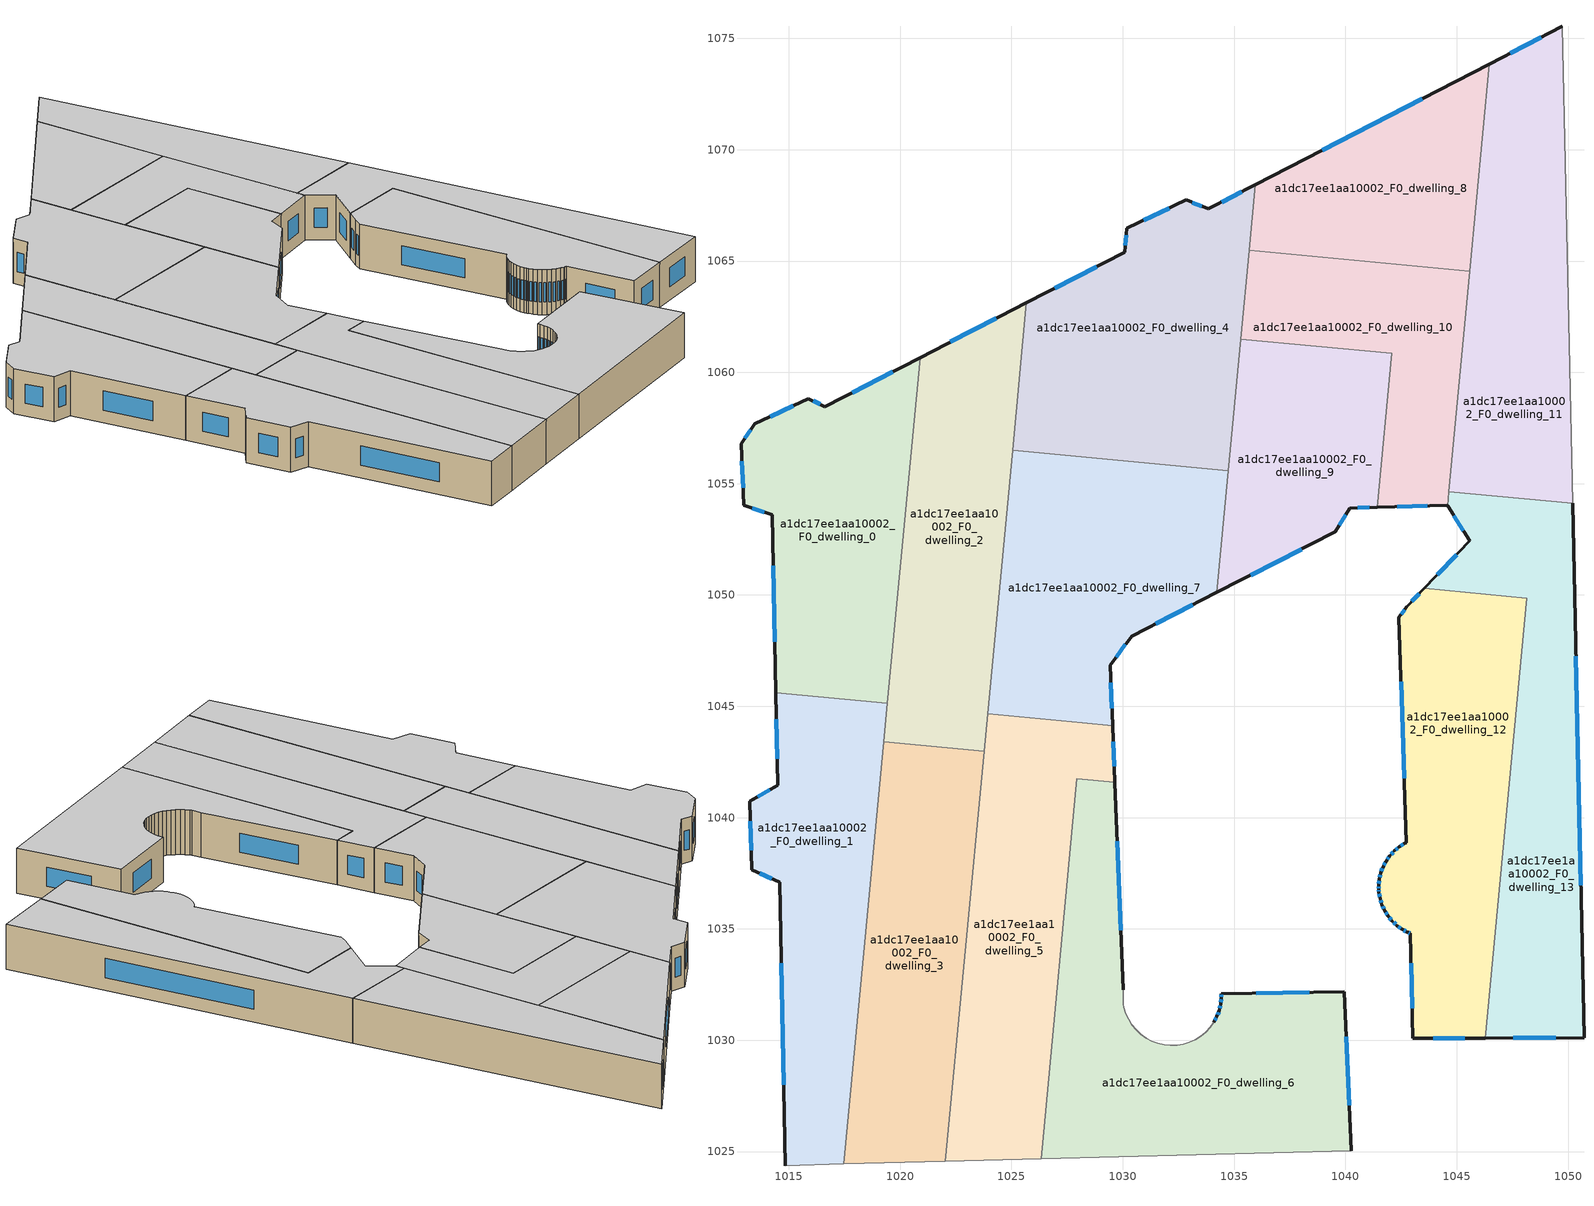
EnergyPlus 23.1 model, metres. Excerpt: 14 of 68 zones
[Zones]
a1dc17ee1aa10002_F0_dwelling_0
 floor ground (EU_floor_Construction): 1020.89,1060.67 1019.43,1045.14 1014.42,1045.61 1014.27,1053.6 1012.98,1054.03 1012.85,1056.79 1013.48,1057.68 1015.88,1058.83 1016.62,1058.46 z0
 wall outside (EU_wall_Construction): 1020.89,1060.67 1016.62,1058.46 1015.88,1058.83 1013.48,1057.68 1012.85,1056.79 1012.98,1054.03 1014.27,1053.6 1014.42,1045.61 z0:3
 wall to a1dc17ee1aa10002_F0_dwelling_1 (EU_wall_Construction): 1014.42,1045.61 1019.43,1045.14 z0:3
 wall to a1dc17ee1aa10002_F0_dwelling_2 (EU_wall_Construction): 1019.43,1045.14 1020.89,1060.67 z0:3
 window (EU_Window_Construction): 1012.89,1056 1012.94,1054.81 / 1013.3,1057.43 1013.03,1057.04 / 1015.19,1058.5 1014.16,1058.01 / 1016.41,1058.57 1016.09,1058.72 / 1019.67,1060.04 1017.84,1059.09 / 1014.31,1051.32 1014.38,1047.89 / 1013.35,1053.9 1013.9,1053.72 z0.86:2.14
 ceiling to a1dc17ee1aa10002_F1_dwelling_0 (EU_floor_Construction): 1019.43,1045.14 1020.89,1060.67 1016.62,1058.46 1015.88,1058.83 1013.48,1057.68 1012.85,1056.79 1012.98,1054.03 1014.27,1053.6 1014.42,1045.61 z3
a1dc17ee1aa10002_F0_dwelling_1
 floor ground (EU_floor_Construction): 1019.43,1045.14 1017.48,1024.44 1014.84,1024.37 1014.59,1037.11 1013.34,1037.65 1013.25,1040.73 1014.5,1041.46 1014.42,1045.61 z0
 wall outside (EU_wall_Construction): 1014.42,1045.61 1014.5,1041.46 1013.25,1040.73 1013.34,1037.65 1014.59,1037.11 1014.84,1024.37 z0:3
 wall adiabatic (EU_wall_Construction): 1014.84,1024.37 1017.48,1024.44 z0:3
 wall to a1dc17ee1aa10002_F0_dwelling_3 (EU_wall_Construction): 1017.48,1024.44 1019.27,1043.41 z0:3
 wall to a1dc17ee1aa10002_F0_dwelling_2 (EU_wall_Construction): 1019.27,1043.41 1019.43,1045.14 z0:3
 window (EU_Window_Construction): 1014.14,1041.25 1013.61,1040.94 / 1014.44,1044.43 1014.48,1042.65 / 1014.66,1033.47 1014.76,1028.01 / 1013.7,1037.49 1014.23,1037.26 / 1013.27,1039.85 1013.32,1038.53 z0.86:2.14
 ceiling to a1dc17ee1aa10002_F1_dwelling_1 (EU_floor_Construction): 1017.48,1024.44 1019.43,1045.14 1014.42,1045.61 1014.5,1041.46 1013.25,1040.73 1013.34,1037.65 1014.59,1037.11 1014.84,1024.37 z3
a1dc17ee1aa10002_F0_dwelling_10
 floor ground (EU_floor_Construction): 1045.59,1064.55 1044.59,1054.01 1044.58,1054.03 1041.42,1053.94 1042.07,1060.85 1035.3,1061.49 1035.68,1065.48 z0
 wall outside (EU_wall_Construction): 1041.42,1053.94 1044.58,1054.03 1044.59,1054.01 z0:3
 wall to a1dc17ee1aa10002_F0_dwelling_8 (EU_wall_Construction): 1045.59,1064.55 1035.68,1065.48 z0:3
 wall to a1dc17ee1aa10002_F0_dwelling_9 (EU_wall_Construction): 1035.3,1061.49 1042.07,1060.85 1041.42,1053.94 z0:3
 wall to a1dc17ee1aa10002_F0_dwelling_4 (EU_wall_Construction): 1035.68,1065.48 1035.3,1061.49 z0:3
 wall to a1dc17ee1aa10002_F0_dwelling_11 (EU_wall_Construction): 1044.65,1054.64 1045.59,1064.55 z0:3
 wall to a1dc17ee1aa10002_F0_dwelling_13 (EU_wall_Construction): 1044.59,1054.01 1044.65,1054.64 z0:3
 window (EU_Window_Construction): 1042.32,1053.97 1043.68,1054.01 z0.86:2.14
 ceiling to a1dc17ee1aa10002_F1_dwelling_10 (EU_floor_Construction): 1044.59,1054.01 1045.59,1064.55 1035.68,1065.48 1035.3,1061.49 1042.07,1060.85 1041.42,1053.94 1044.58,1054.03 z3
a1dc17ee1aa10002_F0_dwelling_11
 floor ground (EU_floor_Construction): 1049.74,1075.54 1050.2,1054.12 1044.65,1054.64 1046.46,1073.84 z0
 wall outside (EU_wall_Construction): 1049.74,1075.54 1046.46,1073.84 z0:3
 wall adiabatic (EU_wall_Construction): 1050.2,1054.12 1049.74,1075.54 z0:3
 wall to a1dc17ee1aa10002_F0_dwelling_13 (EU_wall_Construction): 1044.65,1054.64 1050.2,1054.12 z0:3
 wall to a1dc17ee1aa10002_F0_dwelling_8 (EU_wall_Construction): 1046.46,1073.84 1045.59,1064.55 z0:3
 window (EU_Window_Construction): 1048.81,1075.05 1047.4,1074.33 z0.86:2.14
 ceiling to a1dc17ee1aa10002_F1_dwelling_11 (EU_floor_Construction): 1050.2,1054.12 1049.74,1075.54 1046.46,1073.84 1044.65,1054.64 z3
a1dc17ee1aa10002_F0_dwelling_12
 floor ground (EU_floor_Construction): 1048.14,1049.86 1046.28,1030.1 1043.03,1030.1 1042.92,1034.8 1042.81,1034.85 1042.79,1034.86 1042.55,1034.98 1042.32,1035.15 1042.1,1035.35 1041.92,1035.58 1041.76,1035.82 1041.64,1036.09 1041.56,1036.37 1041.51,1036.66 1041.5,1036.78 1041.5,1036.95 1041.53,1037.24 1041.59,1037.52 1041.69,1037.79 1041.83,1038.05 1042,1038.29 1042.2,1038.5 1042.42,1038.69 1042.67,1038.84 1042.74,1038.88 1042.4,1049 1042.76,1049.48 1043.54,1050.3 z0
 wall outside (EU_wall_Construction): 1043.54,1050.3 1042.76,1049.48 1042.4,1049 1042.74,1038.88 1042.67,1038.84 1042.42,1038.69 1042.2,1038.5 1042,1038.29 1041.83,1038.05 1041.69,1037.79 1041.59,1037.52 1041.53,1037.24 1041.5,1036.95 1041.5,1036.78 1041.51,1036.66 1041.56,1036.37 1041.64,1036.09 1041.76,1035.82 1041.92,1035.58 1042.1,1035.35 1042.32,1035.15 1042.55,1034.98 1042.79,1034.86 1042.81,1034.85 1042.92,1034.8 1043.03,1030.1 1046.28,1030.1 z0:3
 wall to a1dc17ee1aa10002_F0_dwelling_13 (EU_wall_Construction): 1046.28,1030.1 1048.14,1049.86 1043.54,1050.3 z0:3
 window (EU_Window_Construction): 1041.52,1036.57 1041.54,1036.45 / 1041.5,1036.75 1041.51,1036.69 / 1041.5,1036.9 1041.5,1036.83 / 1041.52,1037.15 1041.51,1037.03 / 1041.57,1037.44 1041.54,1037.32 / 1041.66,1037.72 1041.62,1037.6 / 1041.79,1037.98 1041.73,1037.87 / 1041.95,1038.22 1041.88,1038.12 / 1042.14,1038.44 1042.06,1038.35 / 1042.36,1038.64 1042.26,1038.56 / 1042.6,1038.8 1042.49,1038.73 / 1042.5,1046.11 1042.64,1041.77 / 1042.66,1049.34 1042.5,1049.13 / 1043.32,1050.06 1042.98,1049.71 / 1043.96,1030.1 1045.35,1030.1 / 1042.95,1033.46 1043,1031.44 / 1042.84,1034.83 1042.89,1034.81 / 1042.62,1034.95 1042.72,1034.89 / 1042.38,1035.1 1042.49,1035.03 / 1042.16,1035.29 1042.26,1035.21 / 1041.97,1035.51 1042.05,1035.42 / 1041.81,1035.75 1041.87,1035.65 / 1041.68,1036.01 1041.73,1035.9 / 1041.58,1036.29 1041.62,1036.17 z0.86:2.14
 ceiling to a1dc17ee1aa10002_F1_dwelling_12 (EU_floor_Construction): 1046.28,1030.1 1048.14,1049.86 1043.54,1050.3 1042.76,1049.48 1042.4,1049 1042.74,1038.88 1042.67,1038.84 1042.42,1038.69 1042.2,1038.5 1042,1038.29 1041.83,1038.05 1041.69,1037.79 1041.59,1037.52 1041.53,1037.24 1041.5,1036.95 1041.5,1036.78 1041.51,1036.66 1041.56,1036.37 1041.64,1036.09 1041.76,1035.82 1041.92,1035.58 1042.1,1035.35 1042.32,1035.15 1042.55,1034.98 1042.79,1034.86 1042.81,1034.85 1042.92,1034.8 1043.03,1030.1 z3
a1dc17ee1aa10002_F0_dwelling_13
 floor ground (EU_floor_Construction): 1050.2,1054.12 1050.72,1030.11 1046.28,1030.1 1048.14,1049.86 1043.54,1050.3 1045.58,1052.43 1044.59,1054.01 1044.65,1054.64 z0
 wall outside (EU_wall_Construction): 1044.59,1054.01 1045.58,1052.43 1043.54,1050.3 / 1046.28,1030.1 1050.72,1030.11 1050.2,1054.12 z0:3
 window (EU_Window_Construction): 1045,1051.82 1044.13,1050.9 / 1044.88,1053.56 1045.3,1052.88 / 1050.57,1036.97 1050.35,1047.26 / 1047.55,1030.1 1049.45,1030.11 z0.86:2.14
 ceiling to a1dc17ee1aa10002_F1_dwelling_13 (EU_floor_Construction): 1050.72,1030.11 1050.2,1054.12 1044.65,1054.64 1044.59,1054.01 1045.58,1052.43 1043.54,1050.3 1048.14,1049.86 1046.28,1030.1 z3
a1dc17ee1aa10002_F0_dwelling_2
 floor ground (EU_floor_Construction): 1025.67,1063.13 1023.77,1042.99 1019.27,1043.41 1020.89,1060.67 z0
 wall outside (EU_wall_Construction): 1025.67,1063.13 1020.89,1060.67 z0:3
 wall to a1dc17ee1aa10002_F0_dwelling_3 (EU_wall_Construction): 1019.27,1043.41 1023.77,1042.99 z0:3
 wall to a1dc17ee1aa10002_F0_dwelling_7 (EU_wall_Construction): 1023.93,1044.67 1025.05,1056.5 z0:3
 wall to a1dc17ee1aa10002_F0_dwelling_4 (EU_wall_Construction): 1025.05,1056.5 1025.67,1063.13 z0:3
 wall to a1dc17ee1aa10002_F0_dwelling_5 (EU_wall_Construction): 1023.77,1042.99 1023.93,1044.67 z0:3
 window (EU_Window_Construction): 1024.31,1062.43 1022.26,1061.37 z0.86:2.14
 ceiling to a1dc17ee1aa10002_F1_dwelling_2 (EU_floor_Construction): 1023.77,1042.99 1025.67,1063.13 1020.89,1060.67 1019.27,1043.41 z3
a1dc17ee1aa10002_F0_dwelling_3
 floor ground (EU_floor_Construction): 1023.77,1042.99 1022.04,1024.56 1017.48,1024.44 1019.27,1043.41 z0
 wall adiabatic (EU_wall_Construction): 1017.48,1024.44 1022.04,1024.56 z0:3
 wall to a1dc17ee1aa10002_F0_dwelling_5 (EU_wall_Construction): 1022.04,1024.56 1023.77,1042.99 z0:3
 ceiling to a1dc17ee1aa10002_F1_dwelling_3 (EU_floor_Construction): 1022.04,1024.56 1023.77,1042.99 1019.27,1043.41 1017.48,1024.44 z3
a1dc17ee1aa10002_F0_dwelling_4
 floor ground (EU_floor_Construction): 1035.96,1068.43 1034.75,1055.59 1025.05,1056.5 1025.67,1063.13 1030.09,1065.41 1030.17,1066.47 1032.84,1067.74 1033.84,1067.34 z0
 wall outside (EU_wall_Construction): 1035.96,1068.43 1033.84,1067.34 1032.84,1067.74 1030.17,1066.47 1030.09,1065.41 1025.67,1063.13 z0:3
 wall to a1dc17ee1aa10002_F0_dwelling_7 (EU_wall_Construction): 1025.05,1056.5 1034.75,1055.59 z0:3
 wall to a1dc17ee1aa10002_F0_dwelling_8 (EU_wall_Construction): 1035.68,1065.48 1035.96,1068.43 z0:3
 wall to a1dc17ee1aa10002_F0_dwelling_9 (EU_wall_Construction): 1034.75,1055.59 1035.3,1061.49 z0:3
 window (EU_Window_Construction): 1030.15,1066.16 1030.11,1065.71 / 1032.08,1067.38 1030.93,1066.83 / 1033.55,1067.45 1033.13,1067.63 / 1035.35,1068.12 1034.44,1067.65 / 1028.83,1064.75 1026.94,1063.78 z0.86:2.14
 ceiling to a1dc17ee1aa10002_F1_dwelling_4 (EU_floor_Construction): 1034.75,1055.59 1035.96,1068.43 1033.84,1067.34 1032.84,1067.74 1030.17,1066.47 1030.09,1065.41 1025.67,1063.13 1025.05,1056.5 z3
a1dc17ee1aa10002_F0_dwelling_5
 floor ground (EU_floor_Construction): 1029.54,1044.14 1029.65,1041.59 1027.94,1041.75 1026.33,1024.68 1022.04,1024.56 1023.93,1044.67 z0
 wall outside (EU_wall_Construction): 1029.65,1041.59 1029.54,1044.14 z0:3
 wall to a1dc17ee1aa10002_F0_dwelling_6 (EU_wall_Construction): 1026.33,1024.68 1027.94,1041.75 1029.65,1041.59 z0:3
 wall adiabatic (EU_wall_Construction): 1022.04,1024.56 1026.33,1024.68 z0:3
 wall to a1dc17ee1aa10002_F0_dwelling_7 (EU_wall_Construction): 1028.17,1044.27 1023.93,1044.67 / 1029.54,1044.14 1028.18,1044.27 z0:3
 window (EU_Window_Construction): 1029.62,1042.32 1029.57,1043.41 z0.86:2.14
 ceiling to a1dc17ee1aa10002_F1_dwelling_5 (EU_floor_Construction): 1026.33,1024.68 1027.94,1041.75 1029.65,1041.59 1029.54,1044.14 1023.93,1044.67 1022.04,1024.56 z3
a1dc17ee1aa10002_F0_dwelling_6
 floor ground (EU_floor_Construction): 1039.94,1032.19 1040.27,1025.05 1026.33,1024.68 1027.94,1041.75 1029.65,1041.59 1030.02,1032.27 1030.03,1031.61 1030.05,1031.48 1030.14,1031.2 1030.26,1030.94 1030.41,1030.69 1030.59,1030.47 1030.81,1030.27 1031.04,1030.1 1031.3,1029.96 1031.57,1029.86 1031.85,1029.8 1032.14,1029.77 1032.43,1029.78 1032.45,1029.78 1032.72,1029.83 1032.99,1029.91 1033.26,1030.03 1033.5,1030.19 1033.73,1030.37 1033.93,1030.58 1034.09,1030.82 1034.23,1031.08 1034.33,1031.35 1034.4,1031.63 1034.42,1031.92 1034.42,1032.08 z0
 wall outside (EU_wall_Construction): 1040.27,1025.05 1039.94,1032.19 1034.42,1032.08 1034.42,1031.92 1034.4,1031.63 1034.33,1031.35 1034.23,1031.08 1034.09,1030.82 / 1030.02,1032.27 1029.65,1041.59 z0:3
 wall adiabatic (EU_wall_Construction): 1034.09,1030.82 1033.93,1030.58 1033.73,1030.37 1033.5,1030.19 1033.26,1030.03 1032.99,1029.91 1032.72,1029.83 1032.45,1029.78 1032.43,1029.78 1032.14,1029.77 1031.85,1029.8 1031.57,1029.86 1031.3,1029.96 1031.04,1030.1 1030.81,1030.27 1030.59,1030.47 1030.41,1030.69 1030.26,1030.94 1030.14,1031.2 1030.05,1031.48 1030.03,1031.61 1030.02,1032.27 / 1026.33,1024.68 1040.27,1025.05 z0:3
 window (EU_Window_Construction): 1034.19,1031 1034.13,1030.89 / 1034.3,1031.27 1034.26,1031.15 / 1034.38,1031.55 1034.35,1031.43 / 1034.42,1031.84 1034.4,1031.71 / 1034.42,1032.04 1034.42,1031.96 / 1038.36,1032.16 1036,1032.11 / 1040.17,1027.09 1040.03,1030.15 / 1029.91,1034.93 1029.75,1038.93 z0.86:2.14
 ceiling to a1dc17ee1aa10002_F1_dwelling_6 (EU_floor_Construction): 1040.27,1025.05 1039.94,1032.19 1034.42,1032.08 1034.42,1031.92 1034.4,1031.63 1034.33,1031.35 1034.23,1031.08 1034.09,1030.82 1033.93,1030.58 1033.73,1030.37 1033.5,1030.19 1033.26,1030.03 1032.99,1029.91 1032.72,1029.83 1032.45,1029.78 1032.43,1029.78 1032.14,1029.77 1031.85,1029.8 1031.57,1029.86 1031.3,1029.96 1031.04,1030.1 1030.81,1030.27 1030.59,1030.47 1030.41,1030.69 1030.26,1030.94 1030.14,1031.2 1030.05,1031.48 1030.03,1031.61 1030.02,1032.27 1029.65,1041.59 1027.94,1041.75 1026.33,1024.68 z3
a1dc17ee1aa10002_F0_dwelling_7
 floor ground (EU_floor_Construction): 1034.75,1055.59 1034.23,1050.12 1030.39,1048.15 1029.44,1046.84 1029.54,1044.14 1023.93,1044.67 1025.05,1056.5 z0
 wall outside (EU_wall_Construction): 1029.54,1044.14 1029.44,1046.84 1030.39,1048.15 1034.23,1050.12 z0:3
 wall to a1dc17ee1aa10002_F0_dwelling_9 (EU_wall_Construction): 1034.23,1050.12 1034.75,1055.59 z0:3
 window (EU_Window_Construction): 1031.49,1048.71 1033.13,1049.55 / 1029.71,1047.21 1030.12,1047.78 / 1029.51,1044.91 1029.47,1046.07 z0.86:2.14
 ceiling to a1dc17ee1aa10002_F1_dwelling_7 (EU_floor_Construction): 1029.54,1044.14 1029.44,1046.84 1030.39,1048.15 1034.23,1050.12 1034.75,1055.59 1025.05,1056.5 1023.93,1044.67 z3
a1dc17ee1aa10002_F0_dwelling_8
 floor ground (EU_floor_Construction): 1046.46,1073.84 1045.59,1064.55 1035.68,1065.48 1035.96,1068.43 z0
 wall outside (EU_wall_Construction): 1046.46,1073.84 1035.96,1068.43 z0:3
 window (EU_Window_Construction): 1043.46,1072.3 1038.96,1069.98 z0.86:2.14
 ceiling to a1dc17ee1aa10002_F1_dwelling_8 (EU_floor_Construction): 1045.59,1064.55 1046.46,1073.84 1035.96,1068.43 1035.68,1065.48 z3
a1dc17ee1aa10002_F0_dwelling_9
 floor ground (EU_floor_Construction): 1042.07,1060.85 1041.42,1053.94 1040.19,1053.91 1039.55,1052.83 1034.23,1050.12 1035.3,1061.49 z0
 wall outside (EU_wall_Construction): 1034.23,1050.12 1039.55,1052.83 1040.19,1053.91 1041.42,1053.94 z0:3
 window (EU_Window_Construction): 1039.73,1053.14 1040.01,1053.6 / 1035.75,1050.89 1038.03,1052.06 / 1040.54,1053.92 1041.07,1053.93 z0.86:2.14
 ceiling to a1dc17ee1aa10002_F1_dwelling_9 (EU_floor_Construction): 1039.55,1052.83 1040.19,1053.91 1041.42,1053.94 1042.07,1060.85 1035.3,1061.49 1034.23,1050.12 z3
[Building]
EU S2 Campaign: North Axis=0; Terrain=City; Solar Distribution=FullExterior
[Site:Location]
Helsinki-Vantaa.AP: Latitude=60.317; Longitude=24.963; Time Zone=2; Elevation=54.6
[SizingPeriod:WeatherFileDays]
AnnualSizingPeriod: Begin Month=1; Begin Day of Month=1; End Month=12; End Day of Month=31; Day of Week for Start Day=Monday; Use Weather File Daylight Saving Period=No; Use Weather File Rain and Snow Indicators=No
[MATERIAL]
EU_InternalMass_Material: Roughness=MediumRough; Thickness=0.1; Conductivity=1; Density=1800; Specific Heat=900; Thermal Absorptance=0.9; Solar Absorptance=0.7; Visible Absorptance=0.7
[MATERIAL:NOMASS] Roughness=MediumRough; Thermal Absorptance=0.9; Solar Absorptance=0.7; Visible Absorptance=0.7
Name | Thermal Resistance
EU_wall_NoMass | 1.10183
EU_floor_NoMass | 1.70606
[WINDOWMATERIAL:SIMPLEGLAZINGSYSTEM]
EU_Window_SimpleGlazing: UFactor=3.11035; Solar Heat Gain Coefficient=0.8; Visible Transmittance=0.8
[CONSTRUCTION]
EU_wall_Construction: EU_wall_NoMass
EU_floor_Construction: EU_floor_NoMass
EU_Window_Construction: EU_Window_SimpleGlazing
EU_InternalMass_Construction: EU_InternalMass_Material
[ZONE] Type=1; Multiplier=1; Ceiling Height=autocalculate; Floor Area=autocalculate; Part of Total Floor Area=Yes
Name | Volume
a1dc17ee1aa10002_F0_dwelling_0 | 255.057
a1dc17ee1aa10002_F0_dwelling_1 | 255.053
a1dc17ee1aa10002_F0_dwelling_10 | 183.495
a1dc17ee1aa10002_F0_dwelling_11 | 267.973
a1dc17ee1aa10002_F0_dwelling_12 | 280.835
a1dc17ee1aa10002_F0_dwelling_13 | 267.971
a1dc17ee1aa10002_F0_dwelling_2 | 255.067
a1dc17ee1aa10002_F0_dwelling_3 | 255.061
a1dc17ee1aa10002_F0_dwelling_4 | 294.994
a1dc17ee1aa10002_F0_dwelling_5 | 266.713
a1dc17ee1aa10002_F0_dwelling_6 | 334.995
a1dc17ee1aa10002_F0_dwelling_7 | 283.334
a1dc17ee1aa10002_F0_dwelling_8 | 183.505
a1dc17ee1aa10002_F0_dwelling_9 | 186.624
[INTERNALMASS] Construction=EU_InternalMass_Construction
Name | Zone or ZoneList | Surface Area
a1dc17ee1aa10002_F0_dwelling_0_EU_InternalMass | a1dc17ee1aa10002_F0_dwelling_0 | 85.0171
a1dc17ee1aa10002_F0_dwelling_1_EU_InternalMass | a1dc17ee1aa10002_F0_dwelling_1 | 85.0169
a1dc17ee1aa10002_F0_dwelling_2_EU_InternalMass | a1dc17ee1aa10002_F0_dwelling_2 | 85.0236
a1dc17ee1aa10002_F0_dwelling_3_EU_InternalMass | a1dc17ee1aa10002_F0_dwelling_3 | 85.0199
a1dc17ee1aa10002_F0_dwelling_4_EU_InternalMass | a1dc17ee1aa10002_F0_dwelling_4 | 98.3319
a1dc17ee1aa10002_F0_dwelling_5_EU_InternalMass | a1dc17ee1aa10002_F0_dwelling_5 | 88.9036
a1dc17ee1aa10002_F0_dwelling_6_EU_InternalMass | a1dc17ee1aa10002_F0_dwelling_6 | 111.67
a1dc17ee1aa10002_F0_dwelling_7_EU_InternalMass | a1dc17ee1aa10002_F0_dwelling_7 | 94.4429
a1dc17ee1aa10002_F0_dwelling_8_EU_InternalMass | a1dc17ee1aa10002_F0_dwelling_8 | 61.1685
a1dc17ee1aa10002_F0_dwelling_9_EU_InternalMass | a1dc17ee1aa10002_F0_dwelling_9 | 62.2081
a1dc17ee1aa10002_F0_dwelling_10_EU_InternalMass | a1dc17ee1aa10002_F0_dwelling_10 | 61.1651
a1dc17ee1aa10002_F0_dwelling_11_EU_InternalMass | a1dc17ee1aa10002_F0_dwelling_11 | 89.329
a1dc17ee1aa10002_F0_dwelling_12_EU_InternalMass | a1dc17ee1aa10002_F0_dwelling_12 | 93.611
a1dc17ee1aa10002_F0_dwelling_13_EU_InternalMass | a1dc17ee1aa10002_F0_dwelling_13 | 89.3229
[OTHEREQUIPMENT] Fuel Type=Electricity; Design Level Calculation Method=Watts/Area; Power per Zone Floor Area=1; Fraction Latent=0; Fraction Radiant=0; Fraction Lost=0; Carbon Dioxide Generation Rate=0; EndUse Subcategory=EU_Step8_InternalGains
Name | Zone or ZoneList or Space or SpaceList | Schedule
EU_Step8_InternalGain_a1dc17ee1aa10002_F0_dwelling_0_f000 | a1dc17ee1aa10002_F0_dwelling_0 | EU_Step8_GainSchedule_a1dc17ee1aa10002_F0_dwelling_0_f000
EU_Step8_InternalGain_a1dc17ee1aa10002_F0_dwelling_1_f000 | a1dc17ee1aa10002_F0_dwelling_1 | EU_Step8_GainSchedule_a1dc17ee1aa10002_F0_dwelling_1_f000
EU_Step8_InternalGain_a1dc17ee1aa10002_F0_dwelling_2_f000 | a1dc17ee1aa10002_F0_dwelling_2 | EU_Step8_GainSchedule_a1dc17ee1aa10002_F0_dwelling_2_f000
EU_Step8_InternalGain_a1dc17ee1aa10002_F0_dwelling_3_f000 | a1dc17ee1aa10002_F0_dwelling_3 | EU_Step8_GainSchedule_a1dc17ee1aa10002_F0_dwelling_3_f000
EU_Step8_InternalGain_a1dc17ee1aa10002_F0_dwelling_4_f000 | a1dc17ee1aa10002_F0_dwelling_4 | EU_Step8_GainSchedule_a1dc17ee1aa10002_F0_dwelling_4_f000
EU_Step8_InternalGain_a1dc17ee1aa10002_F0_dwelling_5_f000 | a1dc17ee1aa10002_F0_dwelling_5 | EU_Step8_GainSchedule_a1dc17ee1aa10002_F0_dwelling_5_f000
EU_Step8_InternalGain_a1dc17ee1aa10002_F0_dwelling_6_f000 | a1dc17ee1aa10002_F0_dwelling_6 | EU_Step8_GainSchedule_a1dc17ee1aa10002_F0_dwelling_6_f000
EU_Step8_InternalGain_a1dc17ee1aa10002_F0_dwelling_7_f000 | a1dc17ee1aa10002_F0_dwelling_7 | EU_Step8_GainSchedule_a1dc17ee1aa10002_F0_dwelling_7_f000
EU_Step8_InternalGain_a1dc17ee1aa10002_F0_dwelling_8_f000 | a1dc17ee1aa10002_F0_dwelling_8 | EU_Step8_GainSchedule_a1dc17ee1aa10002_F0_dwelling_8_f000
EU_Step8_InternalGain_a1dc17ee1aa10002_F0_dwelling_9_f000 | a1dc17ee1aa10002_F0_dwelling_9 | EU_Step8_GainSchedule_a1dc17ee1aa10002_F0_dwelling_9_f000
EU_Step8_InternalGain_a1dc17ee1aa10002_F0_dwelling_10_f000 | a1dc17ee1aa10002_F0_dwelling_10 | EU_Step8_GainSchedule_a1dc17ee1aa10002_F0_dwelling_10_f000
EU_Step8_InternalGain_a1dc17ee1aa10002_F0_dwelling_11_f000 | a1dc17ee1aa10002_F0_dwelling_11 | EU_Step8_GainSchedule_a1dc17ee1aa10002_F0_dwelling_11_f000
EU_Step8_InternalGain_a1dc17ee1aa10002_F0_dwelling_12_f000 | a1dc17ee1aa10002_F0_dwelling_12 | EU_Step8_GainSchedule_a1dc17ee1aa10002_F0_dwelling_12_f000
EU_Step8_InternalGain_a1dc17ee1aa10002_F0_dwelling_13_f000 | a1dc17ee1aa10002_F0_dwelling_13 | EU_Step8_GainSchedule_a1dc17ee1aa10002_F0_dwelling_13_f000
[ZONEVENTILATION:DESIGNFLOWRATE] Schedule=EU_AlwaysOn; Design Flow Rate Calculation Method=AirChanges/Hour; Air Changes per Hour=0.756316; Ventilation Type=Natural; Fan Pressure Rise=0; Fan Total Efficiency=1; Constant Term Coefficient=1; Temperature Term Coefficient=0; Velocity Term Coefficient=0; Velocity Squared Term Coefficient=0; Minimum Indoor Temperature=-100; Maximum Indoor Temperature=100; Delta Temperature=-100; Minimum Outdoor Temperature=-100; Maximum Outdoor Temperature=100; Maximum Wind Speed=40
Name | Zone or ZoneList or Space or SpaceList
EU_ConstantAir_a1dc17ee1aa10002_F0_dwelling_0 | a1dc17ee1aa10002_F0_dwelling_0
EU_ConstantAir_a1dc17ee1aa10002_F0_dwelling_1 | a1dc17ee1aa10002_F0_dwelling_1
EU_ConstantAir_a1dc17ee1aa10002_F0_dwelling_2 | a1dc17ee1aa10002_F0_dwelling_2
EU_ConstantAir_a1dc17ee1aa10002_F0_dwelling_3 | a1dc17ee1aa10002_F0_dwelling_3
EU_ConstantAir_a1dc17ee1aa10002_F0_dwelling_4 | a1dc17ee1aa10002_F0_dwelling_4
EU_ConstantAir_a1dc17ee1aa10002_F0_dwelling_5 | a1dc17ee1aa10002_F0_dwelling_5
EU_ConstantAir_a1dc17ee1aa10002_F0_dwelling_6 | a1dc17ee1aa10002_F0_dwelling_6
EU_ConstantAir_a1dc17ee1aa10002_F0_dwelling_7 | a1dc17ee1aa10002_F0_dwelling_7
EU_ConstantAir_a1dc17ee1aa10002_F0_dwelling_8 | a1dc17ee1aa10002_F0_dwelling_8
EU_ConstantAir_a1dc17ee1aa10002_F0_dwelling_9 | a1dc17ee1aa10002_F0_dwelling_9
EU_ConstantAir_a1dc17ee1aa10002_F0_dwelling_10 | a1dc17ee1aa10002_F0_dwelling_10
EU_ConstantAir_a1dc17ee1aa10002_F0_dwelling_11 | a1dc17ee1aa10002_F0_dwelling_11
EU_ConstantAir_a1dc17ee1aa10002_F0_dwelling_12 | a1dc17ee1aa10002_F0_dwelling_12
EU_ConstantAir_a1dc17ee1aa10002_F0_dwelling_13 | a1dc17ee1aa10002_F0_dwelling_13
[HVACTEMPLATE:THERMOSTAT] Constant Heating Setpoint=20; Constant Cooling Setpoint=50
EU_HeatOnly_a1dc17ee1aa10002_F0_dwelling_0; EU_HeatOnly_a1dc17ee1aa10002_F0_dwelling_1; EU_HeatOnly_a1dc17ee1aa10002_F0_dwelling_2; EU_HeatOnly_a1dc17ee1aa10002_F0_dwelling_3; EU_HeatOnly_a1dc17ee1aa10002_F0_dwelling_4; EU_HeatOnly_a1dc17ee1aa10002_F0_dwelling_5; EU_HeatOnly_a1dc17ee1aa10002_F0_dwelling_6; EU_HeatOnly_a1dc17ee1aa10002_F0_dwelling_7; EU_HeatOnly_a1dc17ee1aa10002_F0_dwelling_8; EU_HeatOnly_a1dc17ee1aa10002_F0_dwelling_9; EU_HeatOnly_a1dc17ee1aa10002_F0_dwelling_10; EU_HeatOnly_a1dc17ee1aa10002_F0_dwelling_11; EU_HeatOnly_a1dc17ee1aa10002_F0_dwelling_12; EU_HeatOnly_a1dc17ee1aa10002_F0_dwelling_13; EU_HeatOnly_a1dc17ee1aa10002_F1_dwelling_0; EU_HeatOnly_a1dc17ee1aa10002_F1_dwelling_1; EU_HeatOnly_a1dc17ee1aa10002_F1_dwelling_2; EU_HeatOnly_a1dc17ee1aa10002_F1_dwelling_3; EU_HeatOnly_a1dc17ee1aa10002_F1_dwelling_4; EU_HeatOnly_a1dc17ee1aa10002_F1_dwelling_5; EU_HeatOnly_a1dc17ee1aa10002_F1_dwelling_6; EU_HeatOnly_a1dc17ee1aa10002_F1_dwelling_7; EU_HeatOnly_a1dc17ee1aa10002_F1_dwelling_8; EU_HeatOnly_a1dc17ee1aa10002_F1_dwelling_9; EU_HeatOnly_a1dc17ee1aa10002_F1_dwelling_10; EU_HeatOnly_a1dc17ee1aa10002_F1_dwelling_11; EU_HeatOnly_a1dc17ee1aa10002_F1_dwelling_12; EU_HeatOnly_a1dc17ee1aa10002_F1_dwelling_13; EU_HeatOnly_a1dc17ee1aa10002_F2_dwelling_0; EU_HeatOnly_a1dc17ee1aa10002_F2_dwelling_1; EU_HeatOnly_a1dc17ee1aa10002_F2_dwelling_2; EU_HeatOnly_a1dc17ee1aa10002_F2_dwelling_3; EU_HeatOnly_a1dc17ee1aa10002_F2_dwelling_4; EU_HeatOnly_a1dc17ee1aa10002_F2_dwelling_5; EU_HeatOnly_a1dc17ee1aa10002_F2_dwelling_6; EU_HeatOnly_a1dc17ee1aa10002_F2_dwelling_7; EU_HeatOnly_a1dc17ee1aa10002_F2_dwelling_8; EU_HeatOnly_a1dc17ee1aa10002_F2_dwelling_9; EU_HeatOnly_a1dc17ee1aa10002_F2_dwelling_10; EU_HeatOnly_a1dc17ee1aa10002_F2_dwelling_11; EU_HeatOnly_a1dc17ee1aa10002_F2_dwelling_12; EU_HeatOnly_a1dc17ee1aa10002_F2_dwelling_13; EU_HeatOnly_a1dc17ee1aa10002_F3_dwelling_0; EU_HeatOnly_a1dc17ee1aa10002_F3_dwelling_1; EU_HeatOnly_a1dc17ee1aa10002_F3_dwelling_2; EU_HeatOnly_a1dc17ee1aa10002_F3_dwelling_3; EU_HeatOnly_a1dc17ee1aa10002_F3_dwelling_4; EU_HeatOnly_a1dc17ee1aa10002_F3_dwelling_5; EU_HeatOnly_a1dc17ee1aa10002_F3_dwelling_6; EU_HeatOnly_a1dc17ee1aa10002_F3_dwelling_7; EU_HeatOnly_a1dc17ee1aa10002_F3_dwelling_8; EU_HeatOnly_a1dc17ee1aa10002_F3_dwelling_9; EU_HeatOnly_a1dc17ee1aa10002_F3_dwelling_10; EU_HeatOnly_a1dc17ee1aa10002_F3_dwelling_11; EU_HeatOnly_a1dc17ee1aa10002_F3_dwelling_12; EU_HeatOnly_a1dc17ee1aa10002_F4_dwelling_0; EU_HeatOnly_a1dc17ee1aa10002_F4_dwelling_1; EU_HeatOnly_a1dc17ee1aa10002_F4_dwelling_2; EU_HeatOnly_a1dc17ee1aa10002_F4_dwelling_3; EU_HeatOnly_a1dc17ee1aa10002_F4_dwelling_4; EU_HeatOnly_a1dc17ee1aa10002_F4_dwelling_5; EU_HeatOnly_a1dc17ee1aa10002_F4_dwelling_6; EU_HeatOnly_a1dc17ee1aa10002_F4_dwelling_7; EU_HeatOnly_a1dc17ee1aa10002_F4_dwelling_8; EU_HeatOnly_a1dc17ee1aa10002_F4_dwelling_9; EU_HeatOnly_a1dc17ee1aa10002_F4_dwelling_10; EU_HeatOnly_a1dc17ee1aa10002_F4_dwelling_11; EU_HeatOnly_a1dc17ee1aa10002_F4_dwelling_12
[HVACTEMPLATE:ZONE:IDEALLOADSAIRSYSTEM] System Availability Schedule=EU_AlwaysOn; Maximum Heating Supply Air Temperature=50; Minimum Cooling Supply Air Temperature=13; Maximum Heating Supply Air Humidity Ratio=0.0156; Minimum Cooling Supply Air Humidity Ratio=0.0077; Heating Limit=NoLimit; Cooling Limit=NoLimit; Heating Availability Schedule=EU_AlwaysOn; Cooling Availability Schedule=EU_CoolingOff; Dehumidification Control Type=ConstantSensibleHeatRatio; Cooling Sensible Heat Ratio=0.7; Dehumidification Setpoint=60; Humidification Control Type=None; Humidification Setpoint=30; Outdoor Air Method=None; Outdoor Air Flow Rate per Person=0.00944; Outdoor Air Flow Rate per Zone Floor Area=0; Outdoor Air Flow Rate per Zone=0; Demand Controlled Ventilation Type=None; Outdoor Air Economizer Type=NoEconomizer; Heat Recovery Type=None; Sensible Heat Recovery Effectiveness=0.7; Latent Heat Recovery Effectiveness=0.65
Name | Template Thermostat
a1dc17ee1aa10002_F0_dwelling_0 | EU_HeatOnly_a1dc17ee1aa10002_F0_dwelling_0
a1dc17ee1aa10002_F0_dwelling_1 | EU_HeatOnly_a1dc17ee1aa10002_F0_dwelling_1
a1dc17ee1aa10002_F0_dwelling_2 | EU_HeatOnly_a1dc17ee1aa10002_F0_dwelling_2
a1dc17ee1aa10002_F0_dwelling_3 | EU_HeatOnly_a1dc17ee1aa10002_F0_dwelling_3
a1dc17ee1aa10002_F0_dwelling_4 | EU_HeatOnly_a1dc17ee1aa10002_F0_dwelling_4
a1dc17ee1aa10002_F0_dwelling_5 | EU_HeatOnly_a1dc17ee1aa10002_F0_dwelling_5
a1dc17ee1aa10002_F0_dwelling_6 | EU_HeatOnly_a1dc17ee1aa10002_F0_dwelling_6
a1dc17ee1aa10002_F0_dwelling_7 | EU_HeatOnly_a1dc17ee1aa10002_F0_dwelling_7
a1dc17ee1aa10002_F0_dwelling_8 | EU_HeatOnly_a1dc17ee1aa10002_F0_dwelling_8
a1dc17ee1aa10002_F0_dwelling_9 | EU_HeatOnly_a1dc17ee1aa10002_F0_dwelling_9
a1dc17ee1aa10002_F0_dwelling_10 | EU_HeatOnly_a1dc17ee1aa10002_F0_dwelling_10
a1dc17ee1aa10002_F0_dwelling_11 | EU_HeatOnly_a1dc17ee1aa10002_F0_dwelling_11
a1dc17ee1aa10002_F0_dwelling_12 | EU_HeatOnly_a1dc17ee1aa10002_F0_dwelling_12
a1dc17ee1aa10002_F0_dwelling_13 | EU_HeatOnly_a1dc17ee1aa10002_F0_dwelling_13
[SIZING:ZONE] Zone Cooling Design Supply Air Temperature Input Method=SupplyAirTemperature; Zone Cooling Design Supply Air Temperature=13; Zone Heating Design Supply Air Temperature Input Method=SupplyAirTemperature; Zone Heating Design Supply Air Temperature=50; Zone Cooling Design Supply Air Humidity Ratio=0.008; Zone Heating Design Supply Air Humidity Ratio=0.008; Cooling Design Air Flow Method=DesignDay; Cooling Design Air Flow Rate=0; Cooling Minimum Air Flow per Zone Floor Area=0.000762; Cooling Minimum Air Flow=0; Cooling Minimum Air Flow Fraction=0.2; Heating Design Air Flow Method=DesignDay; Heating Design Air Flow Rate=0; Heating Maximum Air Flow per Zone Floor Area=0.002032; Heating Maximum Air Flow=0.141576; Heating Maximum Air Flow Fraction=0.3; Account for Dedicated Outdoor Air System=No; Dedicated Outdoor Air System Control Strategy=NeutralSupplyAir; Dedicated Outdoor Air Low Setpoint Temperature for Design=autosize; Dedicated Outdoor Air High Setpoint Temperature for Design=autosize; Zone Load Sizing Method=Sensible Load Only No Latent Load; Zone Latent Cooling Design Supply Air Humidity Ratio Input Method=HumidityRatioDifference; Zone Cooling Design Supply Air Humidity Ratio Difference=0.005; Zone Latent Heating Design Supply Air Humidity Ratio Input Method=HumidityRatioDifference; Zone Humidification Design Supply Air Humidity Ratio Difference=0.005
a1dc17ee1aa10002_F0_dwelling_0; a1dc17ee1aa10002_F0_dwelling_1; a1dc17ee1aa10002_F0_dwelling_2; a1dc17ee1aa10002_F0_dwelling_3; a1dc17ee1aa10002_F0_dwelling_4; a1dc17ee1aa10002_F0_dwelling_5; a1dc17ee1aa10002_F0_dwelling_6; a1dc17ee1aa10002_F0_dwelling_7; a1dc17ee1aa10002_F0_dwelling_8; a1dc17ee1aa10002_F0_dwelling_9; a1dc17ee1aa10002_F0_dwelling_10; a1dc17ee1aa10002_F0_dwelling_11; a1dc17ee1aa10002_F0_dwelling_12; a1dc17ee1aa10002_F0_dwelling_13
[SCHEDULE:CONSTANT]
Name | Hourly Value
EU_AlwaysOn | 1
EU_CoolingOff | 0
[SCHEDULE:FILE] Column Number=1; Rows to Skip at Top=0; Number of Hours of Data=8760; Column Separator=Comma; Interpolate to Timestep=No; Minutes per Item=60; Adjust Schedule for Daylight Savings=Yes
Name | File
EU_Step8_GainSchedule_a1dc17ee1aa10002_F0_dwelling_0_f000 | ../../schedules/a1dc17ee1aa10002/a1dc17ee1aa10002_F0_dwelling_0_f000_gain.csv
EU_Step8_GainSchedule_a1dc17ee1aa10002_F0_dwelling_1_f000 | ../../schedules/a1dc17ee1aa10002/a1dc17ee1aa10002_F0_dwelling_1_f000_gain.csv
EU_Step8_GainSchedule_a1dc17ee1aa10002_F0_dwelling_2_f000 | ../../schedules/a1dc17ee1aa10002/a1dc17ee1aa10002_F0_dwelling_2_f000_gain.csv
EU_Step8_GainSchedule_a1dc17ee1aa10002_F0_dwelling_3_f000 | ../../schedules/a1dc17ee1aa10002/a1dc17ee1aa10002_F0_dwelling_3_f000_gain.csv
EU_Step8_GainSchedule_a1dc17ee1aa10002_F0_dwelling_4_f000 | ../../schedules/a1dc17ee1aa10002/a1dc17ee1aa10002_F0_dwelling_4_f000_gain.csv
EU_Step8_GainSchedule_a1dc17ee1aa10002_F0_dwelling_5_f000 | ../../schedules/a1dc17ee1aa10002/a1dc17ee1aa10002_F0_dwelling_5_f000_gain.csv
EU_Step8_GainSchedule_a1dc17ee1aa10002_F0_dwelling_6_f000 | ../../schedules/a1dc17ee1aa10002/a1dc17ee1aa10002_F0_dwelling_6_f000_gain.csv
EU_Step8_GainSchedule_a1dc17ee1aa10002_F0_dwelling_7_f000 | ../../schedules/a1dc17ee1aa10002/a1dc17ee1aa10002_F0_dwelling_7_f000_gain.csv
EU_Step8_GainSchedule_a1dc17ee1aa10002_F0_dwelling_8_f000 | ../../schedules/a1dc17ee1aa10002/a1dc17ee1aa10002_F0_dwelling_8_f000_gain.csv
EU_Step8_GainSchedule_a1dc17ee1aa10002_F0_dwelling_9_f000 | ../../schedules/a1dc17ee1aa10002/a1dc17ee1aa10002_F0_dwelling_9_f000_gain.csv
EU_Step8_GainSchedule_a1dc17ee1aa10002_F0_dwelling_10_f000 | ../../schedules/a1dc17ee1aa10002/a1dc17ee1aa10002_F0_dwelling_10_f000_gain.csv
EU_Step8_GainSchedule_a1dc17ee1aa10002_F0_dwelling_11_f000 | ../../schedules/a1dc17ee1aa10002/a1dc17ee1aa10002_F0_dwelling_11_f000_gain.csv
EU_Step8_GainSchedule_a1dc17ee1aa10002_F0_dwelling_12_f000 | ../../schedules/a1dc17ee1aa10002/a1dc17ee1aa10002_F0_dwelling_12_f000_gain.csv
EU_Step8_GainSchedule_a1dc17ee1aa10002_F0_dwelling_13_f000 | ../../schedules/a1dc17ee1aa10002/a1dc17ee1aa10002_F0_dwelling_13_f000_gain.csv
